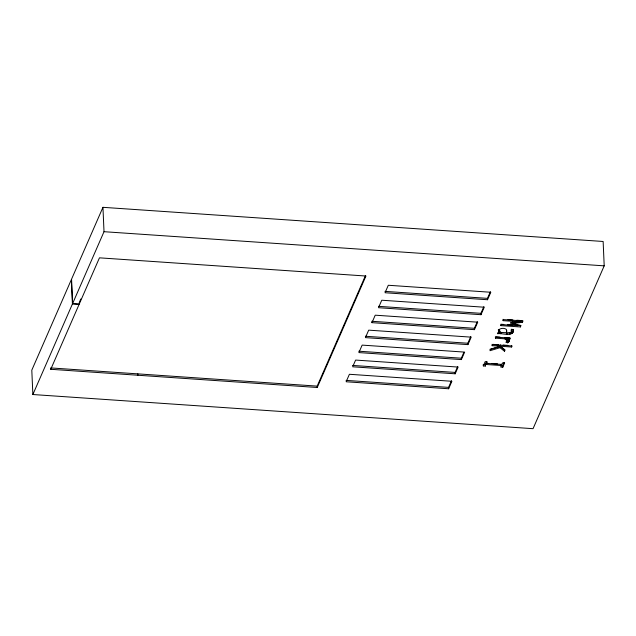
<?xml version="1.0" encoding="UTF-8"?>
<svg xmlns="http://www.w3.org/2000/svg" width="636" height="636" viewBox="0 0 636 636"><rect width="100%" height="100%" fill="white"/><g stroke="black" fill="none" stroke-linecap="round" stroke-linejoin="round"><path stroke-width="0.95" d="M511.511 331.682L511.543 329.273L511.511 331.682L510.962 332.397L506.391 333.057L506.654 330.489L506.391 333.057M506.717 331.873L506.407 329.432C504.229 327.763 500.397 327.977 498.592 330.084L498.664 331.499L500.222 332.692L500.158 331.316L498.378 329.44L498.441 330.823M509.205 341.349L508.919 340.085L506.9 338.956L509.81 339.155L510.263 338.114L495.897 337.136L495.436 338.169L504.738 338.805L507.123 340.658L505.922 342.271L507.806 342.836L509.205 341.349L509.142 339.974L507.743 341.46L507.806 342.836M504.738 338.805L504.674 337.43L506.852 338.797L506.669 341.659M513.228 332.143L513.347 329.464L513.228 332.143C509.396 336.603 502.456 332.851 497.392 333.701L497.845 332.66L500.222 332.692M32.865 394.527L72.417 304.008L71.351 279.633L31.8 370.152L32.865 394.527L533.048 428.68L604.2 265.848L603.135 241.473L102.953 207.32L71.566 279.132L72.631 303.515L79.293 303.968L99.454 257.834L365.946 276.032L317.245 387.491L50.753 369.293L50.689 367.918L317.181 386.116L365.493 275.563M72.631 303.515L104.01 231.695L102.953 207.32M79.627 301.679L80.82 298.968M50.753 369.293L79.079 304.461L72.417 304.008M371.957 322.667L375.224 315.186L477.723 322.182L474.456 329.663L371.957 322.667L371.901 321.283L474.392 328.287L477.302 321.633M448.634 388.763L451.902 381.282L349.403 374.278L346.135 381.759L448.634 388.763L448.571 387.38L451.481 380.733M455.169 373.801L458.111 367.067L355.611 360.071L352.67 366.797L455.169 373.801L455.106 372.418L457.682 366.527M461.378 359.586L464.646 352.106L362.154 345.11L358.887 352.59L461.378 359.586L461.323 358.203L463.859 352.392M467.921 344.625L471.189 337.144L368.689 330.148L365.422 337.629L467.921 344.625L467.858 343.241L470.759 336.595M480.991 314.701L484.258 307.22L381.767 300.224L378.492 307.705L480.991 314.701L480.935 313.325L483.837 306.671M487.534 299.739L490.801 292.258L388.302 285.262L385.034 292.743L487.534 299.739L487.47 298.364L490.372 291.709M487.852 363.228L485.92 363.1L485.292 366.05L483.32 365.915L485.196 361.614L487.168 361.749L486.461 363.379L501.971 364.436L502.686 362.806L504.658 362.941L502.774 367.242L500.802 367.107L501.43 364.158L500.747 365.724L502.718 365.859L504.221 362.417M500.46 346.246L505.095 349.943L504.515 351.279L500.031 347.693L489.959 350.706L490.563 349.331L499.006 346.851L498.091 346.087L492.161 345.682L492.614 344.632L512.075 345.96L511.614 347.01L500.46 346.246L500.397 344.871M512.767 321.959L512.831 323.342L521.003 325.521L520.383 326.952L500.922 325.624L501.383 324.567L518.07 325.704L510.716 323.732L511.169 322.69L519.779 321.808L519.715 320.425L516.774 320.226M519.779 321.808L503.092 320.663L503.553 319.606L523.015 320.934L522.387 322.365L512.831 323.342M485.292 366.05L485.92 363.1M509.325 334.186L509.261 332.803L511.797 332.175L513.165 330.768M510.899 331.022L511.455 330.299M489.903 349.331L499.968 346.31L504.451 349.895L504.515 351.279M519.461 321.275L522.331 320.981L522.387 322.365M506.987 334.178L506.924 332.803L500.747 332.374L498.958 332.302L499.014 333.677M104.01 231.695L604.2 265.848M384.971 291.368L487.47 298.364M378.436 306.321L480.935 313.325M507.933 319.622L512.847 319.956M503.784 324.447L500.866 324.241L500.922 325.624M507.671 324.71L512.537 325.044M516.432 325.306L520.32 325.576L520.383 326.952M500.023 337.112L495.38 336.794L495.436 338.169M508.776 337.708L506.836 337.573L506.916 340.18M493.083 344.37L498.028 344.704L498.942 345.475L499.006 346.851M503.187 345.062L507.838 345.38M365.358 336.245L467.858 343.241M358.823 351.207L461.323 358.203M491.731 363.498L497.551 363.887M485.976 364.476L501.494 365.533M485.228 364.666L483.257 364.531L483.32 365.915M352.614 365.422L455.106 372.418M346.071 380.384L448.571 387.38M510.652 322.349L515.255 323.581M513.411 330.839L512.886 329.384L511.225 329.551L511.598 330.656M512.385 331.785L512.449 333.169M511.797 332.175L511.861 333.55M511.082 332.469L511.145 333.844M511.559 345.626L511.614 347.01M510.239 332.676L510.303 334.059M509.746 337.772L509.81 339.155M508.617 340.737L508.681 342.12M507.067 339.274L507.059 341.119M506.375 338.328L506.439 339.711M505.652 337.875L505.707 339.258M503.028 319.288L503.092 320.663M502.718 365.859L502.774 367.242M500.747 332.374L500.802 333.757M499.968 346.31L500.031 347.693M499.196 330.744L499.252 332.127M498.6 330.124L498.664 331.499M498.028 344.704L498.091 346.087M492.097 344.299L492.161 345.682M486.397 361.995L486.461 363.379M474.392 328.287L474.456 329.663M317.181 386.116L317.245 387.491M137.813 373.865L137.869 375.248M79.238 302.585L79.293 303.968"/></g></svg>
